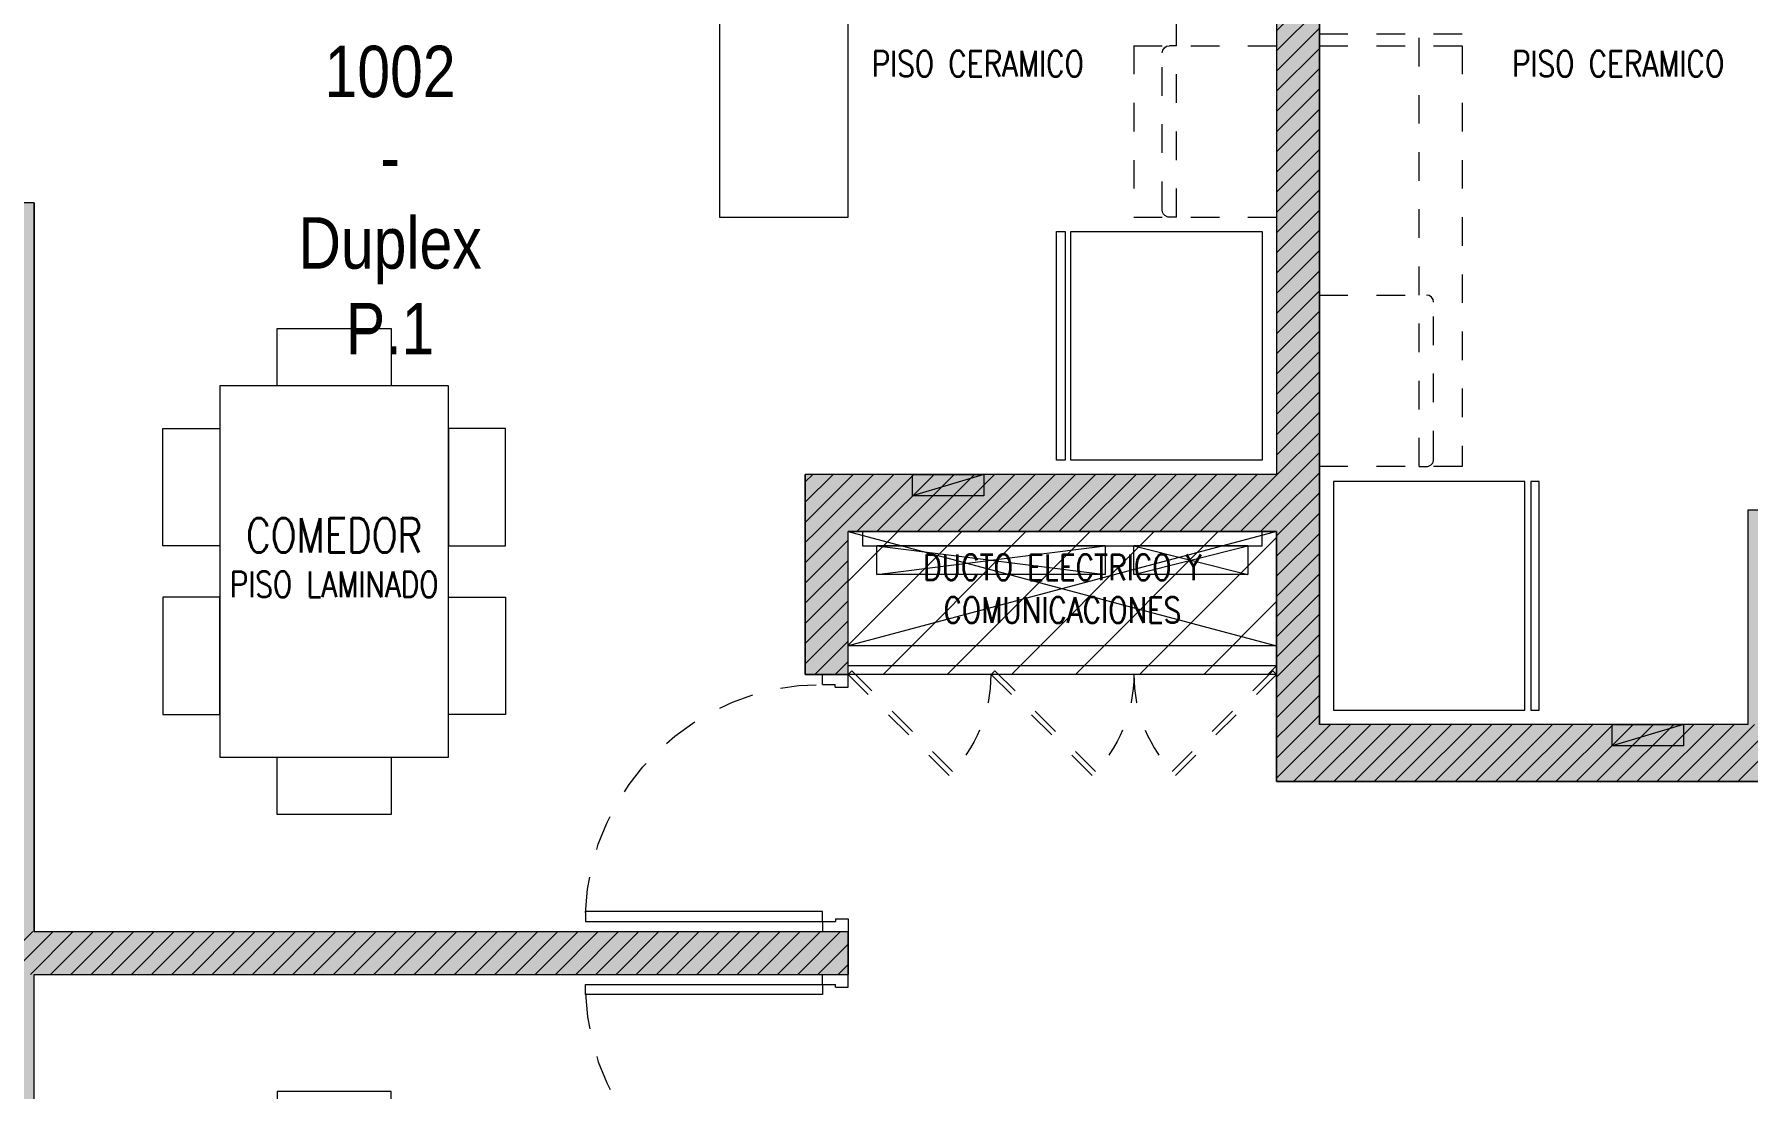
# Model space of a CAD drawing. Header units: millimetres. Extents: x 3765 to 3833, y 1327 to 1657.
# Drawn here: x 3774.47 to 3780.47, y 1438.19 to 1441.88 of the extents above; entities that cross this region are included whole.
import ezdxf
from ezdxf import colors
from ezdxf.entities.mleader import LeaderData, LeaderLine
from ezdxf.enums import TextEntityAlignment as Align
from ezdxf.math import Vec2, Vec3

# ---------------------------------------------------------------- set-up
doc = ezdxf.new("R2010")
doc.units = ezdxf.units.MM
doc.set_wipeout_variables(frame=1)
for name, pattern in [('HIDDEN', [0.375, 0.25, -0.125]), ('HIDDEN2', [0.1875, 0.125, -0.0625]), ('X-REF_DP_Arquitectura$0$HIDDEN', [0.375, 0.25, -0.125])]:
    doc.linetypes.add(name, pattern=pattern)
doc.layers.get('0').update_dxf_attribs({"color": 251, "lineweight": 9})
for name, color, linetype, lineweight in [('A-COCINAS-LAV', 251, 'Continuous', 13), ('A-LINEAS', 251, 'Continuous', 13), ('A-MOBILIARIO', 251, 'Continuous', 13), ('A-MURO BAJO', 251, 'Continuous', 13), ('A-MUROS', 251, 'Continuous', 13), ('A-NUMERACIONDEP', 251, 'Continuous', 13), ('A-PROYECCIONES', 251, 'HIDDEN2', 13), ('A-PUERTAS', 251, 'Continuous', 13), ('A-TEXTO-ACABADO PISO', 251, 'Continuous', 13), ('A-TEXTO-AMBIENTE', 251, 'Continuous', 13), ('A_20_Estructuras', 251, 'Continuous', 13), ('A_50_TextoAmbiente', 251, 'Continuous', 13), ('A_50_TextoIndicaciones', 251, 'Continuous', 13), ('A_50_Vigas', 251, 'X-REF_DP_Arquitectura$0$HIDDEN', 13), ('A_60_HatchEstructuras', 251, 'Continuous', 13), ('AREA MODIF', 251, 'Continuous', 13), ('MURO CF 120', 251, 'Continuous', 13), ('MURO CF 60', 251, 'Continuous', 13)]:
    doc.layers.add(name, color=color, linetype=linetype, lineweight=lineweight)
doc.styles.add('R80', font='ARIALN.TTF', dxfattribs={"height": 2.03})
doc.styles.add('ROMANS', font='romans.shx', dxfattribs={"width": 0.8})
pattern_1 = [(45, (-21.67, -43.67528), (-0.03535534, 0.03535534), [])]

# ---------------------------------------------------------------- blocks, each defined once
blk = doc.blocks.new('EF-TP')
at = {"layer": 'A_60_HatchEstructuras'}
h = blk.add_hatch(color=256, dxfattribs=at)
h.dxf.hatch_style = 1
h.paths.add_polyline_path([(10.8, -5.375), (10.65, -5.375), (10.65, -6.125), (9.15, -6.125), (9.15, -0.06), (9, -0.06), (9, -5.25), (7.35, -5.25), (7.35, -5.95), (7.5, -5.95), (7.5, -5.45), (9, -5.45), (9, -6.325), (10.8, -6.325)])
h.paths.add_polyline_path([(7.5, -0.15), (7.65, -0.15), (7.65, 0), (7.35, 0), (7.35, -3.5), (7.5, -3.5)])
h.paths.add_polyline_path([(10.8, 0), (10.5, 0), (10.5, -0.15), (10.65, -0.15), (10.65, -3.225), (10.8, -3.225)])
h = blk.add_hatch(color=256, dxfattribs=at)
h.dxf.hatch_style = 1
h.paths.add_polyline_path([(-1.2, -7), (1.6, -7), (1.6, -7.6), (1.75, -7.6), (1.75, -7), (4.5, -7), (4.5, -9.55), (4.65, -9.55), (4.65, -7), (7.5001, -7), (7.5001, -6.85), (4.65, -6.85), (4.65, -4.3), (4.5, -4.3), (4.5, -6.85), (1.75, -6.85), (1.75, -6.25), (1.6, -6.25), (1.6, -6.85), (-1.2, -6.85), (-1.2, -2.9), (-1.15, -2.9), (-1.15, -2.8), (-1.35, -2.8), (-1.35, -11.05), (-1.15, -11.05), (-1.15, -10.95), (-1.2, -10.95)])
h.paths.add_polyline_path([(1.75, -8.35), (1.6, -8.35), (1.6, -9.55), (3.75, -9.55), (3.75, -9.4), (3.3, -9.4), (3.3, -7.8), (3.1, -7.8), (3.1, -9.4), (1.75, -9.4)], flags=17)
h.paths.add_polyline_path([(3.3, -4.45), (3.75, -4.45), (3.75, -4.3), (1.6, -4.3), (1.6, -5.5), (1.7468, -5.5), (1.75, -5.5), (1.75, -4.45), (3.1, -4.45), (3.1, -6.05), (3.3, -6.05)], flags=17)
for points in [[(7.5, -5.45), (9, -5.85)], [(9, -5.45), (7.5, -5.85)]]:
    blk.add_lwpolyline(points)
at = {"layer": 'A_20_Estructuras'}
blk.add_lwpolyline([(10.8, -5.375), (10.65, -5.375), (10.65, -6.125), (9.15, -6.125), (9.15, -0.06), (9, -0.06), (9, -5.25), (7.35, -5.25), (7.35, -5.95), (7.5, -5.95), (7.5, -5.45), (9, -5.45), (9, -6.325), (10.8, -6.325)], close=True, dxfattribs=at)
blk.add_lwpolyline([(4.5, -9.55), (4.65, -9.55), (4.65, -7), (7.5001, -7), (7.5001, -6.85), (4.65, -6.85), (4.65, -4.3), (4.5, -4.3)], dxfattribs=at)
at = {"layer": 'A_50_Vigas'}
blk.add_line((9, -5.85, 0), (7.5, -5.85, 0), dxfattribs=at)
blk = doc.blocks.new('_Dot')
at = {"color": 0, "linetype": 'ByBlock', "lineweight": -2}
blk.add_line((-0.5, 0), (-1, 0), dxfattribs=at)
at = {"color": 0, "linetype": 'ByBlock', "const_width": 0.5}
blk.add_lwpolyline([(-0.25, 0, 1), (0.25, 0, 1)], format="xyb", close=True, dxfattribs=at)
blk = doc.blocks.new('XREF_TORREC$0$BANDEJA')
at = {"color": 8}
for points in [[(8.9, 5.6), (8.9, 5.55), (10.3, 5.55), (10.3, 5.6), (8.9, 5.6)], [(8.95, 5.45), (8.95, 5.55), (9.75, 5.55), (9.75, 5.45), (8.95, 5.45), (9.75, 5.55), (8.95, 5.55), (9.75, 5.45)], [(9.85, 5.45), (9.85, 5.55), (10.25, 5.55), (10.25, 5.45), (9.85, 5.45), (10.25, 5.55), (9.85, 5.55), (10.25, 5.45)]]:
    blk.add_lwpolyline(points, dxfattribs=at)
blk = doc.blocks.new('TEXTO AMBIENTES PT')
at = {"layer": 'A-TEXTO-ACABADO PISO', "char_height": 0.09, "attachment_point": 2, "style": 'ROMANS'}
for s, insert in [('PISO CERAMICO', (7.9538, -3.768)), ('PISO CERAMICO', (10.1962, -3.768)), ('PISO LAMINADO', (5.7, -5.5899))]:
    blk.add_mtext_dynamic_manual_height_columns(s, width=1.20225, gutter_width=12.5, heights=[0], dxfattribs=dict(at, insert=insert))
at = {"layer": 'A-TEXTO-AMBIENTE', "style": 'ROMANS', "width": 0.8}
blk.add_text('COMEDOR', height=0.12, dxfattribs=at).set_placement((5.7001, -5.5233), align=Align.CENTER)
blk = doc.blocks.new('TEXTO DUCTOS PT')
at = {"layer": 'A_50_TextoIndicaciones', "insert": (8.25, -5.65), "char_height": 0.09, "width": 1.075244, "attachment_point": 5, "style": 'ROMANS'}
blk.add_mtext('\\pxsm1,qc,t16;DUCTO ELECTRICO Y COMUNICACIONES', dxfattribs=at)
blk = doc.blocks.new('TORRE F HATCH CORTAFUEGO')
at = {"layer": 'AREA MODIF'}
h = blk.add_hatch(dxfattribs=at)
h.set_pattern_fill('ANSI31', color=8, scale=0.05, style=0)
h.set_pattern_definition([(45, (-48.7, -47.14992), (-0.1122532, 0.1122532), [])])
h.paths.add_polyline_path([(-39.85, -41.6), (-38.35, -41.6), (-38.3501, -42.1), (-39.8499, -42.1)])
at = {"layer": 'MURO CF 60'}
h = blk.add_hatch(dxfattribs=at)
h.set_pattern_fill('_USER', color=8, scale=0.05, angle=45, pattern_type=0)
h.set_pattern_definition(pattern_1)
h.paths.add_polyline_path([(-38.35, -36.2101), (-38.2, -36.2101), (-38.2, -42.275), (-38.35, -42.275)])
h = blk.add_hatch(dxfattribs=at)
h.set_pattern_fill('_USER', color=8, scale=0.05, angle=45, pattern_type=0)
h.set_pattern_definition(pattern_1)
h.paths.add_polyline_path([(-38.35, -41.4), (-40, -41.4), (-40, -41.6), (-38.35, -41.6)])
h = blk.add_hatch(dxfattribs=at)
h.set_pattern_fill('_USER', color=8, scale=0.05, angle=45, pattern_type=0)
h.set_pattern_definition(pattern_1)
h.paths.add_polyline_path([(-40, -42.1), (-39.85, -42.1), (-39.85, -41.6), (-40, -41.6)])
h = blk.add_hatch(dxfattribs=at)
h.set_pattern_fill('_USER', color=8, scale=0.05, angle=45, pattern_type=0)
h.set_pattern_definition(pattern_1)
h.paths.add_polyline_path([(-38.35, -42.475), (-36.55, -42.475), (-36.55, -42.275), (-38.35, -42.275)])
h = blk.add_hatch(dxfattribs=at)
h.set_pattern_fill('_USER', color=8, scale=0.05, angle=45, pattern_type=0)
h.set_pattern_definition(pattern_1)
h.paths.add_polyline_path([(-48.7, -43), (-39.8499, -43), (-39.8499, -43.15), (-48.7, -43.15)])
blk = doc.blocks.new('REFRI')
blk.add_wipeout([(0.4, 0), (-0.4, 0), (-0.4, -0.67), (0.4, -0.67)])
blk.add_wipeout([(-0.4, -0.69), (-0.4, -0.72), (0.4, -0.72), (0.4, -0.69)])
for points in [[(-0.4, 0), (-0.4, -0.67), (0.4, -0.67), (0.4, 0)], [(-0.4, -0.69), (-0.4, -0.72), (0.4, -0.72), (0.4, -0.69)]]:
    blk.add_lwpolyline(points, close=True)
blk = doc.blocks.new('Tab.Electrico')
blk.add_hatch(color=256).paths.add_polyline_path([(0.075, 0), (0.075, 0.25), (0, 0)])
for p, q in [((0.075, 0.25), (0, 0)), ((0.075, 0.25), (0, 0.25)), ((0, 0.25), (0, 0)), ((0.075, 0), (0.075, 0.25)), ((0, 0), (0.075, 0))]:
    blk.add_line(p, q)
blk = doc.blocks.new('DPTO 75.2')
at = {"color": 8}
blk.add_arc((-1.275, 1.6775, 0), 0.025, 0, 90, dxfattribs=at)
at = {"layer": 'A-MURO BAJO', "color": 8}
blk.add_line((-1.65, 2.575, 0), (-1.65, 3.255, 0), dxfattribs=at)
at = {"layer": 'A-MUROS', "color": 8}
for p, q in [((-1.65, 6.265, 0), (-1.65, 0.2, 0)), ((-0.15, 0.2, 0), (-1.65, 0.2, 0)), ((0, 0, 0), (-1.8, 0, 0))]:
    blk.add_line(p, q, dxfattribs=at)
at = {"layer": 'A-PROYECCIONES', "color": 8, "ltscale": 0.5}
for p, q in [((-1.3, 1.1025, 0), (-1.3, 2.615, 0)), ((-1.65, 1.7025, 0), (-1.275, 1.7025, 0)), ((-1.25, 1.1275, 0), (-1.25, 1.6775, 0)), ((-1.3, 1.1025, 0), (-1.275, 1.1025, 0))]:
    blk.add_line(p, q, dxfattribs=at)
at = {"layer": 'A-PROYECCIONES', "color": 8, "ltscale": 0.5, "elevation": 0}
blk.add_lwpolyline([(-1.15, 3.215), (-1.15, 2.615), (-1.65, 2.615), (-1.65, 3.215)], close=True, dxfattribs=at)
blk.add_lwpolyline([(-1.65, 2.575), (-1.15, 2.575), (-1.15, 1.1025), (-1.65, 1.1025)], dxfattribs=at)
at = {"layer": 'A-PROYECCIONES', "color": 8, "ltscale": 0.5}
blk.add_arc((-1.275, 1.1275, 0), 0.025, 270, 0, dxfattribs=at)
at = {"color": 8, "xscale": -1, "rotation": 270}
blk.add_blockref('Tab.Electrico', (-0.625, 0.125, 0), dxfattribs=at)
at = {"layer": 'A-COCINAS-LAV', "color": 8, "extrusion": (4.49068e-08, 3.60284e-08, 1), "rotation": 90}
blk.add_blockref('REFRI', (-1.6, 0.65, 0), dxfattribs=at)
blk = doc.blocks.new('*U86')
for p, q in [((0.01, 0.855), (0.01, 0.9)), ((0.1, 0.865), (0.1, 0.9)), ((0.055, 0.855), (0.01, 0.855)), ((0.1, 0.865), (0.055, 0.865)), ((0.055, 0.855), (0.055, 0.865)), ((0.055, 0.045), (0.01, 0.045)), ((0.01, 0.045), (0.01, 0)), ((0.055, 0.045), (0.055, 0.035)), ((0.1, 0.035), (0.055, 0.035)), ((0.1, 0.035), (0.1, 0))]:
    blk.add_line(p, q)
blk.add_lwpolyline([(0.93, 0.07), (0.93, 0.035), (0.1, 0.035), (0.1, 0.07)], close=True)
at = {"color": 7, "linetype": 'HIDDEN2'}
blk.add_arc((0.0995, 0.0339), 0.8311, 2.23015, 89.96723, dxfattribs=at)
blk = doc.blocks.new('A$Cb5611ba7')
for points in [[(0.15, 0.1735), (0.15, -0.0265), (0.56, -0.0265), (0.56, 0.1735)], [(1.15, 0.1735), (1.15, -0.0265), (0.74, -0.0265), (0.74, 0.1735)], [(0, -0.0265), (0, -0.8265), (1.3, -0.8265), (1.3, -0.0265)], [(0, -0.2265), (0, -0.6265), (-0.2, -0.6265), (-0.2, -0.2265)], [(1.5, -0.6265), (1.3, -0.6265), (1.3, -0.2265), (1.5, -0.2265)], [(0.15, -1.0265), (0.15, -0.8265), (0.56, -0.8265), (0.56, -1.0265)], [(1.15, -1.0265), (1.15, -0.8265), (0.74, -0.8265), (0.74, -1.0265)]]:
    blk.add_lwpolyline(points, close=True)
blk = doc.blocks.new('*U98')
at = {"linetype": 'HIDDEN', "ltscale": 0.2}
for p, q in [((0.3534, 0.3534), (0, 0)), ((0.0127, -0.0127), (0.3656, 0.3401)), ((0, 0), (0.0127, -0.0127))]:
    blk.add_line(p, q, dxfattribs=at)
blk.add_arc((0, 0), 0.4995, 0, 45, dxfattribs=at)
blk = doc.blocks.new('DPTO 65')
blk.add_line((-10, 3.25), (-9.975, 3.25))
blk.add_arc((-9.975, 3.225), 0.025, 0, 90)
at = {"layer": 'A-LINEAS'}
for p, q in [((-10.35, 1.55), (-8.85, 1.15)), ((-8.85, 1.55), (-10.35, 1.15))]:
    blk.add_line(p, q, dxfattribs=at)
at = {"layer": 'A-MURO BAJO'}
for p, q in [((-8.4, 3.65), (-8.4, 2.65)), ((-8.85, 2.65), (-8.85, 3.5)), ((-8.4, 2.65), (-8.85, 2.65)), ((-10.35, 1.15), (-8.85, 1.15))]:
    blk.add_line(p, q, dxfattribs=at)
at = {"layer": 'A-MUROS'}
for p, q in [((-10.35, 6.94), (-10.35, 1.75)), ((-6, 2.7), (-6, 0.15)), ((-10.35, 1.75), (-8.7, 1.75)), ((-8.7, 1.05), (-8.7, 1.75)), ((-10.35, 1.55), (-8.85, 1.55)), ((-10.35, 0.675, 0), (-10.35, 1.55)), ((-8.85, 1.05), (-8.85, 1.55)), ((-8.85, 1.05), (-8.7, 1.05)), ((-6, 0.15), (-8.8501, 0.15)), ((-8.8501, 0.15), (-8.8501, 0))]:
    blk.add_line(p, q, dxfattribs=at)
at = {"layer": 'A-PROYECCIONES', "ltscale": 0.5}
for p, q in [((-10, 2.65), (-10, 5.15)), ((-9.85, 3.25), (-10.35, 3.25)), ((-9.85, 3.25), (-9.85, 2.65)), ((-9.95, 2.675), (-9.95, 3.225)), ((-10, 2.65), (-9.975, 2.65))]:
    blk.add_line(p, q, dxfattribs=at)
blk.add_lwpolyline([(-9.85, 2.65), (-10.35, 2.65)], dxfattribs=at)
blk.add_arc((-9.975, 2.675), 0.025, 270, 0, dxfattribs=at)
at = {"layer": 'A-PUERTAS'}
for p, q in [((-10.35, 1.08), (-8.85, 1.08)), ((-10.35, 1.05), (-8.85, 1.05))]:
    blk.add_line(p, q, dxfattribs=at)
at = {"rotation": 90}
blk.add_blockref('Tab.Electrico', (-9.075, 1.675), dxfattribs=at)
at = {"layer": 'A-COCINAS-LAV', "extrusion": (4.49068e-08, 3.60284e-08, 1), "rotation": 90}
blk.add_blockref('REFRI', (-10.3, 2.2, 0), dxfattribs=at)
at = {"layer": 'A-MOBILIARIO', "xscale": -1.000000000000002, "rotation": 90}
blk.add_blockref('A$Cb5611ba7', (-7.4765, 2.0601), dxfattribs=at)
at = {"layer": 'A-MOBILIARIO', "rotation": 359.9967044834248}
blk.add_blockref('*U86', (-8.8601, 0.15), dxfattribs=at)
at = {"layer": 'A-PROYECCIONES', "ltscale": 0.25, "xscale": -1, "rotation": 180}
blk.add_blockref('*U98', (-10.35, 1.05), dxfattribs=at)
at = {"layer": 'A-PROYECCIONES', "ltscale": 0.25, "rotation": 180}
for p in [(-9.351, 1.05), (-8.85, 1.05)]:
    blk.add_blockref('*U98', p, dxfattribs=at)
blk = doc.blocks.new('TC_PT')
blk.add_blockref('DPTO 75.2', (12.15, 4.725, 0))
at = {"xscale": -1}
blk.add_blockref('DPTO 65', (0, 4.05), dxfattribs=at)
at = {"rotation": 180}
blk.add_blockref('DPTO 65', (0, 4.2), dxfattribs=at)
blk = doc.blocks.new('areas-TE')
at = {"layer": 'A-NUMERACIONDEP'}
ml = blk.add_multileader_mtext('Standard', dxfattribs=at)
ml.set_content('1002 - Duplex P.1', color=256, style='R80')
ml.set_leader_properties(color=256)
ml.set_arrow_properties(name='DOT')
ml.build(insert=Vec2(0, 0))
ml.multileader.update_dxf_attribs({"leader_type": 0, "has_text_frame": 1, "text_left_attachment_type": 2, "text_right_attachment_type": 2, "dogleg_length": 0.36, "arrow_head_size": 0.06, "scale": 0.06})
ctx = ml.context
ctx.base_point, ctx.scale, ctx.char_height, ctx.arrow_head_size, ctx.landing_gap_size, ctx.plane_origin = Vec3(5.0408, -53.8653), 0.06, 0.18, 0.06, 0.06, Vec3(4.9881, -53.8697)
ctx.left_attachment, ctx.right_attachment, ctx.text_align_type = 2, 2, 1
notes = []
notes.append((ctx, [(0, (1, 1, 0), (6.8429, -53.8653), (-1, 0), 0.0917, [(0, [(7.1294, -53.5164)], 0, [])])]))
ctx.mtext.insert, ctx.mtext.width, ctx.mtext.alignment, ctx.mtext.flow_direction = Vec3(5.896, -53.75), 1.63725, 2, 5
for ctx, leaders in notes:
    for number, flags, end, landing, length, lines in leaders:
        leader = LeaderData()
        leader.index, (leader.has_last_leader_line, leader.has_dogleg_vector, leader.attachment_direction) = number, flags
        leader.last_leader_point, leader.dogleg_vector, leader.dogleg_length = Vec3(end), Vec3(landing), length
        for number, points, colour, breaks in lines:
            line = LeaderLine()
            line.index, line.vertices, line.color, line.breaks = number, Vec3.list(points), colors.encode_raw_color(colour), breaks
            leader.lines.append(line)
        ctx.leaders.append(leader)

msp = doc.modelspace()

# ---------------------------------------------------------------- block references
for name, p in [('areas-TE', (3769.8221, 1495.5879)), ('EF-TP', (3769.8221, 1445.5876)), ('XREF_TORREC$0$BANDEJA', (3768.4721, 1434.5379))]:
    msp.add_blockref(name, p)
at = {"layer": 'A_50_TextoAmbiente'}
msp.add_blockref('TEXTO AMBIENTES PT', (3769.8221, 1445.5879), dxfattribs=at)
at = {"layer": 'A_50_TextoIndicaciones'}
msp.add_blockref('TEXTO DUCTOS PT', (3769.8221, 1445.5879), dxfattribs=at)
at = {"layer": 'MURO CF 120', "color": 251}
msp.add_blockref('TORRE F HATCH CORTAFUEGO', (3817.1721, 1481.7379), dxfattribs=at)

# ---------------------------------------------------------------- next in the draw order: block references
msp.add_blockref('TC_PT', (3768.4721, 1434.5379))

doc.saveas('drawing.dxf')
